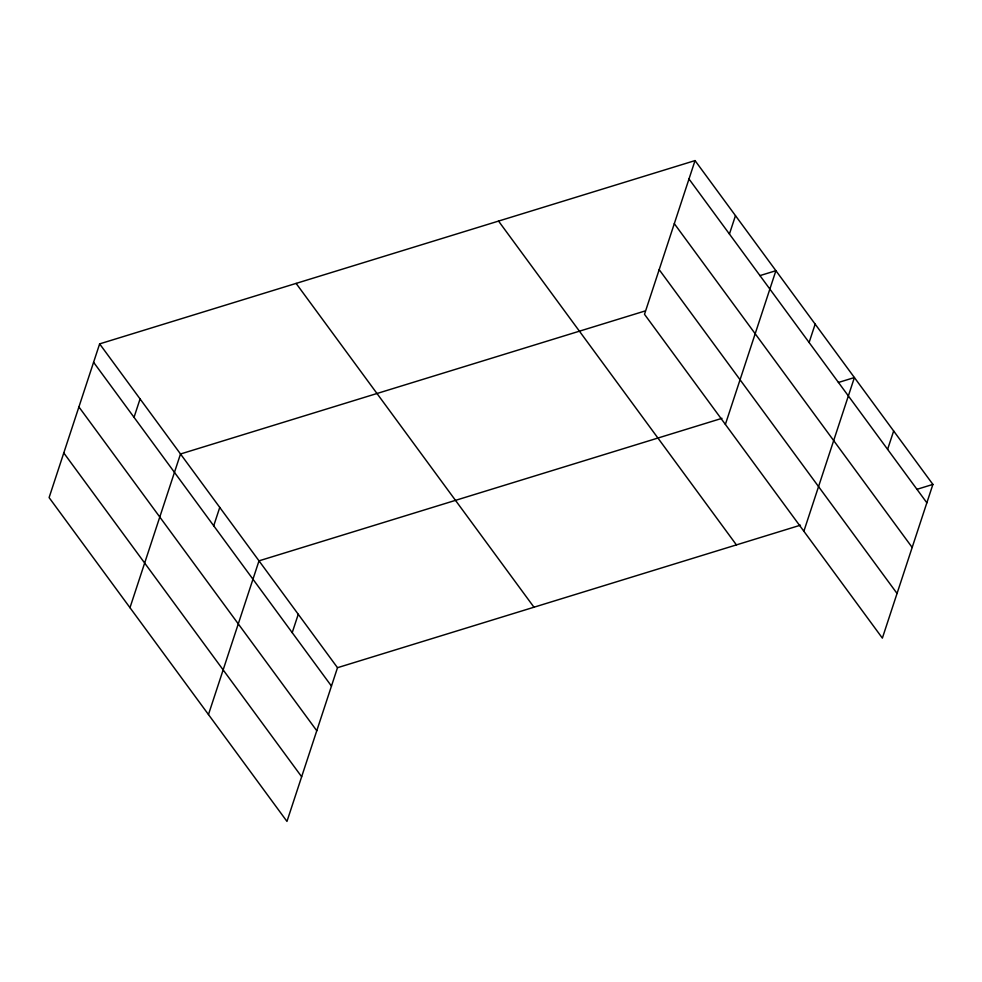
<?xml version="1.0" encoding="UTF-8"?>
<svg xmlns="http://www.w3.org/2000/svg" width="982" height="982" viewBox="0 0 982 982"><rect width="100%" height="100%" fill="white"/><g stroke="black" fill="none" stroke-linecap="round" stroke-linejoin="round"><path stroke-width="1.47" d="M99.636 343.884L49.1 497.592L286.965 821.406L337.501 667.699L99.636 343.884L695.035 160.594L932.9 484.408L882.364 638.116L644.499 314.301L695.035 160.594M134.031 417.325L140.07 398.938M129.98 607.686L180.504 453.991L644.916 311.024M213.708 525.8L219.759 507.412M208.466 714.54L259.002 560.845L721.966 418.332M292.206 632.666L298.258 614.278M729.43 234.035L735.469 215.647M725.379 424.396L775.903 270.701L759.896 275.623M809.107 342.509L815.158 324.121M803.865 531.25L854.401 377.554L838.395 382.477M887.605 449.375L893.657 430.988M337.501 667.699L800.453 525.186M916.893 489.343L932.9 484.408M688.983 178.982L926.861 502.796M674.303 223.638L912.18 547.453M659.18 269.645L897.045 593.459M498.549 221.085L736.414 544.9M296.11 283.405L533.987 607.22M93.585 362.272L331.462 686.087M78.904 406.929L316.781 730.743M63.781 452.935L301.646 776.75"/></g></svg>
